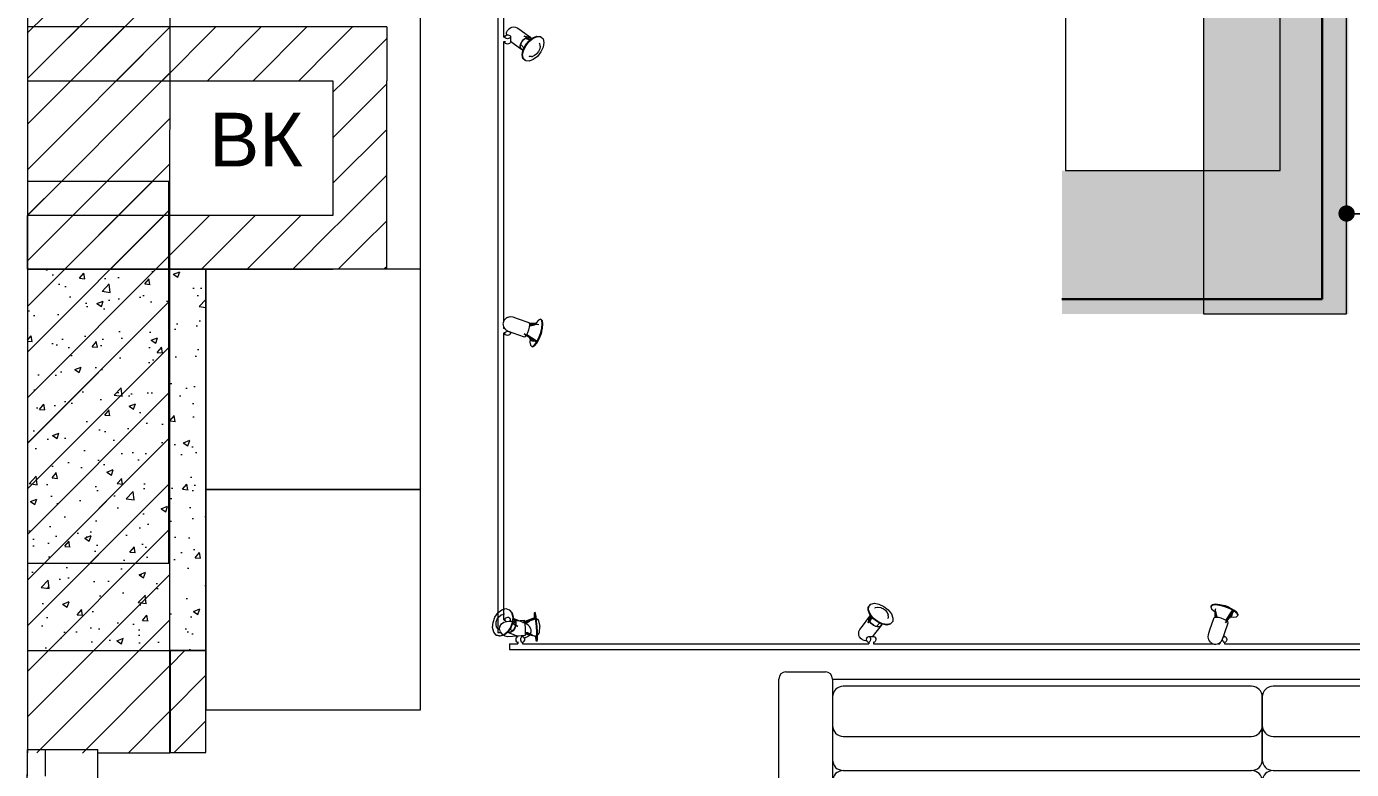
# Model space of a CAD drawing. Header units: millimetres. Extents: x 2336463 to 2579121, y 595385 to 778077.
# Drawn here: x 2369795 to 2373495, y 713439 to 715513 of the extents above; entities that cross this region are included whole.
import ezdxf

# ---------------------------------------------------------------- set-up
doc = ezdxf.new("R2010")
doc.units = ezdxf.units.MM
doc.header["$MEASUREMENT"] = 0
for name, color, linetype in [('+возводимые стены', 7, 'Continuous'), ('1 Планировка', 7, 'Continuous'), ('сит план', 7, 'Continuous')]:
    doc.layers.add(name, color=color, linetype=linetype)
for name, color, linetype, lineweight in [('+возводимые стены_Ном._пера__101', 252, 'Continuous', 5), ('1 Планировка_Ном._пера__1', 7, 'Continuous', 13), ('MEP - Электрооборудование.ЭО_Ном._пера__101', 252, 'Continuous', 5), ('Интерьер - Мебель_Ном._пера__1', 7, 'Continuous', 13), ('Интерьер - Мебель_Ном._пера__19', 255, 'Continuous', 0), ('Окна ARCHICAD_Ном._пера__1', 7, 'Continuous', 13), ('сит план_Ном._пера__1', 7, 'Continuous', 13)]:
    doc.layers.add(name, color=color, linetype=linetype, lineweight=lineweight)
for name, color, linetype, lineweight, true_color in [('+возводимые стены_Ном._пера__169', 7, 'Continuous', 5, 0x68b353), ('MEP - Электрооборудование.ЭО_Ном._пера__55', 7, 'Continuous', 30, 0xff0909), ('MEP - Электрооборудование.ЭО_Ном._пера__58', 7, 'Continuous', 5, 0xdf0000), ('сит план_Ном._пера__87', 7, 'Continuous', 20, 0x6a6a6a)]:
    doc.layers.add(name, color=color, linetype=linetype, lineweight=lineweight, true_color=true_color)
doc.styles.add('СГЕНЕРИР_СТИЛЬ_1', font='arial.ttf')
doc.linetypes.add('Сварной шов', pattern='A,0,[2,Р”РёР·Р°Р№РЅ РїСЂРѕРµРєС‚ СЂР°Р±РѕС‡РёР№1.Shx,S=0.079365,R=0,X=0,Y=0],-17,0', length=17)
doc.dimstyles.new('СГЕНЕРИР_СТИЛЬ__11', dxfattribs={"dimtxt": 0.18, "dimasz": 91.2, "dimexe": 0.18, "dimexo": 0.0625, "dimgap": 0, "dimtad": 0, "dimtih": 1, "dimtoh": 1, "dimdec": 4, "dimzin": 0, "dimdsep": 46, "dimcen": 0.09, "dimadec": 0, "dimazin": 0, "dimtfac": 1, "dimtdec": 4, "dimtmove": 0, "dimatfit": 3, "dimldrblk": 'ARROWHEAD_11', "dimfxl": 0, "dimtolj": 1, "dimtzin": 0, "dimarcsym": 0})
pattern_1 = [(45, (2086872.015, 585813.69), (-63.639609, 63.639609), [])]

# ---------------------------------------------------------------- blocks, each defined once
blk = doc.blocks.new('Перекрытие_241', base_point=(2372696.1, 716961.3))
at = {"layer": '1 Планировка_Ном._пера__1', "color": 7, "linetype": 'Continuous', "lineweight": 13, "flags": 128}
blk.add_lwpolyline([(2372696.1, 716961.3), (2372696.1, 715111.4), (2373296.1, 715111.4), (2373296.1, 716961.3)], close=True, dxfattribs=at)
blk = doc.blocks.new('Перекрытие_242', base_point=(2370296, 714220.9))
at = {"layer": '1 Планировка_Ном._пера__1', "color": 7, "linetype": 'Continuous', "lineweight": 13, "flags": 128}
blk.add_lwpolyline([(2370296, 714220.9), (2370895.7, 714220.9), (2370895.7, 714836), (2370296, 714836)], close=True, dxfattribs=at)
blk = doc.blocks.new('Перекрытие_243', base_point=(2373081.4, 714711.4))
at = {"layer": '1 Планировка_Ном._пера__1', "color": 7, "linetype": 'Continuous', "lineweight": 13, "flags": 128}
blk.add_lwpolyline([(2373081.4, 714711.4), (2373481.4, 714711.4), (2373481.4, 716961.3), (2373081.4, 716961.3)], close=True, dxfattribs=at)
blk = doc.blocks.new('Перекрытие_244', base_point=(2370296, 713605.9))
at = {"layer": '1 Планировка_Ном._пера__1', "color": 7, "linetype": 'Continuous', "lineweight": 13, "flags": 128}
blk.add_lwpolyline([(2370296, 713605.9), (2370895.7, 713605.9), (2370895.7, 714221), (2370296, 714221)], close=True, dxfattribs=at)
blk = doc.blocks.new('Стена_1080', base_point=(2369798, 715081))
at = {"layer": 'сит план_Ном._пера__87', "linetype": 'Continuous', "lineweight": 20, "true_color": 0x6a6a6a}
h = blk.add_hatch(dxfattribs=at)
h.set_pattern_fill('Блоки_Бетонные_Эффективные', color=251, style=0, pattern_type=2)
h.set_pattern_definition(pattern_1)
h.paths.add_polyline_path([(2369798, 715081), (2369798, 714015.3), (2370193, 714015.3), (2370193, 715081)])
at = {"layer": 'сит план_Ном._пера__1', "color": 7, "linetype": 'Continuous', "lineweight": 13, "flags": 128}
for points in [[(2369798, 715081), (2369798, 714015.3)], [(2370193, 715081), (2369798, 715081)], [(2370193, 714015.3), (2370193, 715081)], [(2369798, 714015.3), (2370193, 714015.3)]]:
    blk.add_lwpolyline(points, dxfattribs=at)
blk = doc.blocks.new('Стена_1081', base_point=(2369798, 715512.1))
at = {"layer": 'сит план_Ном._пера__87', "linetype": 'Continuous', "lineweight": 20, "true_color": 0x6a6a6a}
h = blk.add_hatch(dxfattribs=at)
h.set_pattern_fill('Блоки_Бетонные_Эффективные', color=251, style=0, pattern_type=2)
h.set_pattern_definition(pattern_1)
h.paths.add_polyline_path([(2370651, 715512.1), (2369798, 715512.1), (2369798, 715362.1), (2370651, 715362.1)])
h = blk.add_hatch(dxfattribs=at)
h.set_pattern_fill('Блоки_Бетонные_Эффективные', color=251, style=0, pattern_type=2)
h.set_pattern_definition(pattern_1)
h.paths.add_polyline_path([(2370651, 715362.1), (2370801, 715362.1), (2370801, 715512.1)])
h = blk.add_hatch(dxfattribs=at)
h.set_pattern_fill('Блоки_Бетонные_Эффективные', color=251, style=0, pattern_type=2)
h.set_pattern_definition(pattern_1)
h.paths.add_polyline_path([(2370651, 715362.1), (2370801, 715512.1), (2370651, 715512.1)])
at = {"layer": 'сит план_Ном._пера__1', "color": 7, "linetype": 'Continuous', "lineweight": 13, "flags": 128}
for points in [[(2370801, 715512.1), (2369798, 715512.1)], [(2369798, 715512.1), (2369798, 715362.1)], [(2370801, 715512.1), (2370801, 715362.1)], [(2369798, 715362.1), (2370651, 715362.1)]]:
    blk.add_lwpolyline(points, dxfattribs=at)
blk = doc.blocks.new('Стена_1082', base_point=(2370801, 715512.1))
at = {"layer": 'сит план_Ном._пера__87', "linetype": 'Continuous', "lineweight": 20, "true_color": 0x6a6a6a}
h = blk.add_hatch(dxfattribs=at)
h.set_pattern_fill('Блоки_Бетонные_Эффективные', color=251, style=0, pattern_type=2)
h.set_pattern_definition(pattern_1)
h.paths.add_polyline_path([(2370651, 715362.1), (2370651, 714986), (2370801, 714986), (2370801, 715362.1)])
h = blk.add_hatch(dxfattribs=at)
h.set_pattern_fill('Блоки_Бетонные_Эффективные', color=251, style=0, pattern_type=2)
h.set_pattern_definition(pattern_1)
h.paths.add_polyline_path([(2370651, 714836), (2370801, 714836), (2370651, 714986)])
h = blk.add_hatch(dxfattribs=at)
h.set_pattern_fill('Блоки_Бетонные_Эффективные', color=251, style=0, pattern_type=2)
h.set_pattern_definition(pattern_1)
h.paths.add_polyline_path([(2370651, 714986), (2370801, 714836), (2370801, 714986)])
at = {"layer": 'сит план_Ном._пера__1', "color": 7, "linetype": 'Continuous', "lineweight": 13, "flags": 128}
for points in [[(2370651, 715362.1), (2370651, 714986)], [(2370801, 714836), (2370801, 715362.1)], [(2370801, 714836), (2370651, 714836)]]:
    blk.add_lwpolyline(points, dxfattribs=at)
blk = doc.blocks.new('Стена_1083', base_point=(2370801, 714836))
at = {"layer": 'сит план_Ном._пера__87', "linetype": 'Continuous', "lineweight": 20, "true_color": 0x6a6a6a}
h = blk.add_hatch(dxfattribs=at)
h.set_pattern_fill('Блоки_Бетонные_Эффективные', color=251, style=0, pattern_type=2)
h.set_pattern_definition(pattern_1)
h.paths.add_polyline_path([(2370651, 714986), (2369798, 714986), (2369798, 714836), (2370651, 714836)])
at = {"layer": 'сит план_Ном._пера__1', "color": 7, "linetype": 'Continuous', "lineweight": 13, "flags": 128}
for points in [[(2370651, 714986), (2369798, 714986)], [(2369798, 714836), (2369798, 714986)], [(2369798, 714836), (2370651, 714836)]]:
    blk.add_lwpolyline(points, dxfattribs=at)
blk = doc.blocks.new('Стена_1084', base_point=(2369798, 717441.8))
at = {"layer": 'сит план_Ном._пера__87', "linetype": 'Continuous', "lineweight": 20, "true_color": 0x6a6a6a}
h = blk.add_hatch(dxfattribs=at)
h.set_pattern_fill('Блоки_Бетонные_Эффективные', color=251, style=0, pattern_type=2)
h.set_pattern_definition(pattern_1)
h.paths.add_polyline_path([(2369798, 717041.8), (2369797.7, 713485.4), (2370195.7, 713485.2), (2370196, 717041.8)])
at = {"layer": 'сит план_Ном._пера__1', "color": 7, "linetype": 'Continuous', "lineweight": 13, "flags": 128}
for points in [[(2369798, 717041.8), (2369797.7, 713485.4)], [(2370195.7, 713485.2), (2370196, 716965.9)], [(2370195.7, 713485.2), (2369994.7, 713485.3)]]:
    blk.add_lwpolyline(points, dxfattribs=at)
blk = doc.blocks.new('Окно 25_3')
at = {"layer": 'Окна ARCHICAD_Ном._пера__1', "color": 7, "linetype": 'Continuous', "lineweight": 13}
for p, q in [((-1307.5, 0), (1307.5, 0)), ((1232.5, 0), (1307.5, 0)), ((1307.5, 0), (1307.5, -50)), ((1307.5, 0), (1307.5, -50)), ((1307.5, -50), (1232.5, -50)), ((1307.5, -50), (1307.5, -197)), ((-1307.5, -197), (1307.5, -197))]:
    blk.add_line(p, q, dxfattribs=at)
blk = doc.blocks.new('Стена_1085', base_point=(2369797.7, 713485.4))
at = {"layer": 'сит план_Ном._пера__1', "color": 7, "linetype": 'Continuous', "lineweight": 13}
for p, q in [((2369797.7, 713495.4), (2369847.7, 713495.4)), ((2369847.7, 713495.4), (2369994.7, 713495.2))]:
    blk.add_line(p, q, dxfattribs=at)
at = {"layer": 'Окна ARCHICAD_Ном._пера__1', "color": 7, "linetype": 'Continuous', "lineweight": 13, "zscale": 1000, "rotation": 89.94625817430044}
blk.add_blockref('Окно 25_3', (2369796.5, 712187.9), dxfattribs=at)
blk = doc.blocks.new('Стена_1176', base_point=(2370296, 713771.1))
at = {"layer": '+возводимые стены_Ном._пера__169', "linetype": 'Continuous', "lineweight": 5, "true_color": 0x68b353}
h = blk.add_hatch(dxfattribs=at)
h.set_pattern_fill('Блоки_Бетонные_Эффективные', color=85, style=0, pattern_type=2)
h.set_pattern_definition(pattern_1)
h.paths.add_polyline_path([(2370196, 713771.1), (2370196, 713486.9), (2370296, 713486.9), (2370296, 713771.1)])
at = {"layer": '+возводимые стены_Ном._пера__101', "color": 252, "linetype": 'Continuous', "lineweight": 5, "flags": 128}
for points in [[(2370196, 713771.1), (2370196, 713486.9)], [(2370296, 713771.1), (2370196, 713771.1)], [(2370296, 713486.9), (2370296, 713771.1)], [(2370196, 713486.9), (2370296, 713486.9)]]:
    blk.add_lwpolyline(points, dxfattribs=at)
blk = doc.blocks.new('Диван 25')
at = {"layer": '1 Планировка_Ном._пера__1', "color": 7, "linetype": 'Continuous', "lineweight": 13}
for p, q in [((20, 1000), (130, 1000)), ((2570, 1000), (2680, 1000)), ((0, 20), (0, 980)), ((150, 980), (150, 20)), ((150, 980), (2550, 980)), ((2550, 20), (2550, 980)), ((2700, 980), (2700, 20)), ((150, 930), (150, 754.7)), ((1320, 960), (180, 960)), ((1350, 754.7), (1350, 930)), ((1350, 930), (1350, 754.7)), ((2520, 960), (1380, 960)), ((2550, 754.7), (2550, 930)), ((180, 820), (1320, 820)), ((1380, 820), (2520, 820)), ((180, 724.7), (1320, 724.7)), ((180, 724.7), (1320, 724.7)), ((1380, 724.7), (2520, 724.7)), ((1380, 724.7), (2520, 724.7)), ((150, 30), (150, 694.7)), ((1350, 694.7), (1350, 30)), ((1350, 30), (1350, 694.7)), ((2550, 694.7), (2550, 30)), ((130, 0), (20, 0)), ((1320, 0), (180, 0)), ((2520, 0), (1380, 0)), ((2680, 0), (2570, 0))]:
    blk.add_line(p, q, dxfattribs=at)
for centre, radius, start, end in [((20, 980), 20, 90, 180), ((130, 980), 20, 0, 90), ((2570, 980), 20, 90, 180), ((2680, 980), 20, 0, 90), ((180, 930), 30, 90, 180), ((1320, 930), 30, 0, 90), ((1380, 930), 30, 90, 180), ((2520, 930), 30, 0, 90), ((180, 850), 30, 180, 270), ((1320, 850), 30, 270, 0), ((1380, 850), 30, 180, 270), ((2520, 850), 30, 270, 0), ((180, 754.7), 30, 180, 270), ((1320, 754.7), 30, 270, 0), ((1380, 754.7), 30, 180, 270), ((2520, 754.7), 30, 270, 0), ((180, 694.7), 30, 90, 180), ((1320, 694.7), 30, 0, 90), ((1380, 694.7), 30, 90, 180), ((2520, 694.7), 30, 0, 90), ((20, 20), 20, 180, 270), ((130, 20), 20, 270, 0), ((180, 30), 30, 180, 270), ((1320, 30), 30, 270, 0), ((1380, 30), 30, 180, 270), ((2520, 30), 30, 270, 0), ((2570, 20), 20, 180, 270), ((2680, 20), 20, 270, 0)]:
    blk.add_arc(centre, radius, start, end, dxfattribs=at)
blk = doc.blocks.new('Набор Источников Света Настенный 25_4')
at = {"layer": 'MEP - Электрооборудование.ЭО_Ном._пера__58', "color": 12, "linetype": 'Continuous', "lineweight": 5, "true_color": 0xdf0000}
for p, q in [((1250, 0), (-1250, 0)), ((-1258.7, -19.6), (-1259.8, -27.7)), ((-1259.8, -27.7), (-1258.8, -41.6)), ((-1254.6, -12.5), (-1258.7, -19.6)), ((-1248.2, -7.5), (-1254.6, -12.5)), ((-1250, -8), (-1250, 0)), ((-1250, -8.9), (-1250, -8)), ((-1247.6, -7.2), (-1248.2, -7.5)), ((-1240.2, -5.3), (-1247.6, -7.2)), ((-1240.2, -5.3), (-1232.8, -6.2)), ((-1232.1, -6.4), (-1232.8, -6.2)), ((-1232.1, -6.4), (-1225, -10.4)), ((-1225, -10.4), (-1220, -16.9)), ((-1220, -16.9), (-1217.9, -24.8)), ((-1217.1, -22.9), (-1217.9, -25.1)), ((-1217.9, -24.8), (-1216.9, -38.7)), ((-1217.4, -32.3), (-1216.3, -34.2)), ((-1215.4, -20.9), (-1217.1, -22.9)), ((-1217.1, -36), (-1212.2, -36)), ((-1216.3, -34.2), (-1214.4, -35.7)), ((-1216, -20), (-1213.3, -20)), ((-1213.3, -20), (-1215.4, -20.9)), ((-1214.4, -35.7), (-1212.2, -36)), ((-413.1, -16), (-1213.6, -16)), ((-1213.6, -20), (-1213.6, -16)), ((-1211.2, -20.3), (-1213.3, -20)), ((-1212.2, -36), (-1210.2, -35.1)), ((-1209.3, -21.8), (-1211.2, -20.3)), ((-1210.2, -35.1), (-1208.5, -33.1)), ((-1207.9, -24.2), (-1209.3, -21.8)), ((-1208.5, -33.1), (-1207.5, -30.3)), ((-1207.3, -27.2), (-1207.9, -24.2)), ((-1207.5, -30.3), (-1207.3, -27.2)), ((-419.4, -27.6), (-418.8, -24.5)), ((-419.1, -30.6), (-419.4, -27.6)), ((-417.9, -33.3), (-419.1, -30.6)), ((-418.8, -24.5), (-417.5, -22)), ((-416.1, -35.2), (-417.9, -33.3)), ((-417.5, -22), (-415.5, -20.4)), ((-414, -36), (-416.1, -35.2)), ((-415.5, -20.4), (-413.3, -20)), ((-411.8, -35.6), (-414, -36)), ((-414, -36), (-410.2, -36)), ((-413.3, -20), (-411.2, -20.8)), ((-413.3, -20), (-410.8, -20)), ((-413.1, -20), (-413.1, -16)), ((-407.9, -29.3), (-412.3, -41.9)), ((-409.8, -34), (-411.8, -35.6)), ((-411.2, -20.8), (-409.4, -22.7)), ((-409, -32.4), (-409.8, -34)), ((-409.4, -22.7), (-408.3, -25.4)), ((-408.3, -25.4), (-407.9, -28.4)), ((-407.9, -28.4), (-408.3, -30.4)), ((-403.9, -22.5), (-407.9, -29.3)), ((-402.2, -20.7), (-403.9, -22.5)), ((-396.2, -16.4), (-402.2, -20.7)), ((-394.2, -16), (-400.3, -16)), ((-400.3, -19.3), (-400.3, -16)), ((-388.9, -15), (-396.2, -16.4)), ((-387.1, -14.7), (-388.9, -15)), ((-384.6, -15), (-387.1, -14.7)), ((-381.6, -15.8), (-384.6, -15)), ((-378.7, -16.9), (-381.6, -15.8)), ((400.3, -16), (-381, -16)), ((-376.3, -18.2), (-378.7, -16.9)), ((-374.8, -19.6), (-376.3, -18.2)), ((-374.8, -19.6), (-370.1, -24.8)), ((-369.3, -26.9), (-370.1, -24.8)), ((-369.3, -26.9), (-367.1, -34.4)), ((-367.1, -34.4), (-368, -42.1)), ((393.9, -27.5), (394.4, -24.5)), ((394.2, -30.6), (393.9, -27.5)), ((395.2, -33.3), (394.2, -30.6)), ((394.4, -24.5), (395.7, -22)), ((396.9, -35.2), (395.2, -33.3)), ((395.7, -22), (397.5, -20.4)), ((401.8, -36), (396.2, -43.4)), ((398.9, -36), (396.9, -35.2)), ((397.5, -20.4), (399.5, -20)), ((413.8, -36), (398.9, -36)), ((400.3, -20), (399.5, -20)), ((400.3, -21.4), (400.3, -16)), ((408.8, -27.5), (409.3, -24.5)), ((409, -30.6), (408.8, -27.5)), ((410.1, -33.3), (409, -30.6)), ((409.3, -24.5), (410.5, -22)), ((411.8, -35.2), (410.1, -33.3)), ((410.5, -22), (412.3, -20.4)), ((414.4, -20), (411.6, -20)), ((413.8, -36), (411.8, -35.2)), ((412.3, -20.4), (414.4, -20)), ((1213.6, -16), (413.1, -16)), ((413.1, -20), (413.1, -16)), ((415.9, -35.6), (413.8, -36)), ((414.4, -20), (416.4, -20.8)), ((417.7, -34), (415.9, -35.6)), ((416.4, -20.8), (418.1, -22.7)), ((418.9, -31.5), (417.7, -34)), ((418.1, -22.7), (419.2, -25.4)), ((421.6, -24.2), (418.9, -24.8)), ((419.4, -28.5), (418.9, -31.5)), ((419.2, -25.4), (419.4, -28.5)), ((421.6, -24.2), (426.4, -25)), ((426.4, -25), (431.4, -27.4)), ((432.2, -28), (431.4, -27.4)), ((432.2, -28), (434.7, -29.9)), ((434.7, -29.9), (435.9, -31)), ((435.9, -31), (439.3, -35.3)), ((439.3, -35.3), (441, -39.5)), ((-1258.8, -41.6), (-1256.4, -77.3)), ((-1207.8, -105.4), (-1221.7, -68.2)), ((-1207.1, -105.3), (-1220.8, -68.6)), ((-1216.9, -38.7), (-1214.5, -74.4)), ((-412.3, -41.9), (-423.4, -74.2)), ((-372.4, -54.8), (-383.5, -87)), ((-368, -42.1), (-372.4, -54.8)), ((346.6, -78.2), (352.4, -71.7)), ((347.6, -76.9), (353.4, -70.4)), ((352.4, -71.7), (362.4, -69.5)), ((353.4, -70.4), (363.4, -68.1)), ((362.4, -69.5), (375.1, -71.7)), ((363.4, -68.1), (376.1, -70.4)), ((375.1, -71.7), (388.6, -78.2)), ((376.1, -70.4), (389.6, -76.9)), ((378, -71.3), (378.3, -67.3)), ((396.2, -43.4), (378.3, -67.2)), ((378.3, -67.3), (381.3, -63.9)), ((378.3, -67.2), (378.3, -67.3)), ((378.9, -71.7), (379.2, -67.8)), ((379.2, -67.8), (382, -64.6)), ((381.3, -63.9), (386.6, -62.7)), ((382, -64.6), (387, -63.5)), ((383.3, -73.3), (382.5, -73.5)), ((392.3, -64.4), (383.3, -73.3)), ((386.6, -62.7), (393.3, -63.9)), ((387, -63.5), (393.4, -64.6)), ((393.3, -63.9), (400.3, -67.3)), ((393.4, -64.6), (400.1, -67.8)), ((400.1, -67.8), (406.2, -72.7)), ((400.3, -67.3), (406.8, -72.4)), ((406.2, -72.7), (410.7, -78.4)), ((406.8, -72.4), (411.5, -78.4)), ((409, -95.6), (415.2, -73.5)), ((409.5, -96.2), (415.7, -73.9)), ((431.5, -65.6), (413.6, -89.4)), ((438.5, -56.2), (431.5, -65.6)), ((441.2, -50), (438.5, -56.2)), ((441, -39.5), (441.5, -45.3)), ((441.5, -45.3), (441.2, -50)), ((-1270.7, -106.8), (-1273.4, -108)), ((-1273.4, -108), (-1270, -108.9)), ((-1273.2, -110), (-1273.4, -108)), ((-1273.2, -110), (-1269.8, -110.9)), ((-1262.3, -105.3), (-1270.7, -106.8)), ((-1270, -108.9), (-1261, -109.2)), ((-1269.8, -110.9), (-1260.9, -111.2)), ((-1260.4, -105), (-1262.3, -105.3)), ((-1261, -109.2), (-1247.9, -108.9)), ((-1260.9, -111.2), (-1247.7, -110.9)), ((-1260.5, -105.4), (-1254, -77.8)), ((-1258, -105.4), (-1260.5, -105.4)), ((-1257.4, -99.5), (-1258.3, -103.2)), ((-1258.3, -103.2), (-1257.9, -107)), ((-1254.2, -94.8), (-1257.4, -99.5)), ((-1256.4, -77.3), (-1256.4, -77.4)), ((-1256.4, -77.4), (-1254.6, -77.8)), ((-1251.4, -77.9), (-1255.3, -96.4)), ((-1254.6, -77.8), (-1249.9, -78)), ((-1250.7, -77.9), (-1254.3, -95)), ((-1248.5, -83.2), (-1254.2, -94.8)), ((-1249.9, -78), (-1243, -77.8)), ((-1248.2, -77.9), (-1248.5, -83.2)), ((-1247.9, -108.9), (-1232.5, -108)), ((-1247.7, -110.9), (-1232.4, -110)), ((-1243, -77.8), (-1235, -77.4)), ((-1235, -77.4), (-1227, -76.7)), ((-1232.5, -108), (-1217.3, -106.8)), ((-1232.4, -110), (-1217.2, -108.7)), ((-1227, -76.7), (-1221.1, -76)), ((-1222.6, -76.2), (-1221.5, -81.3)), ((-1221.5, -81.3), (-1217.3, -87.7)), ((-1221.3, -76), (-1211.1, -105.4)), ((-1218.2, -75.5), (-1215.9, -75.1)), ((-1217.3, -106.8), (-1204.6, -105.3)), ((-1217.2, -108.7), (-1204.5, -107.3)), ((-1215.9, -75.1), (-1214.5, -74.5)), ((-1214.5, -74.4), (-1214.5, -74.5)), ((-1210, -107.9), (-1212, -111.2)), ((-1211.1, -105.4), (-1207.8, -105.4)), ((-1205.9, -101.4), (-1208.6, -101.4)), ((-1207.1, -105.3), (-1207.8, -105.4)), ((-1197, -101.7), (-1205.9, -101.4)), ((-1204.6, -105.3), (-1196.3, -103.8)), ((-1204.5, -107.3), (-1196.1, -105.8)), ((-1193.6, -102.5), (-1197, -101.7)), ((-1196.3, -103.8), (-1193.6, -102.5)), ((-1196.1, -105.8), (-1193.4, -104.5)), ((-1193.4, -104.5), (-1193.6, -102.5)), ((-451.2, -96.8), (-450.6, -95)), ((-451.2, -96.8), (-448.9, -102.4)), ((-447.1, -91.2), (-450.6, -95)), ((-450.6, -95), (-448.3, -100.6)), ((-448.9, -102.4), (-441.2, -109)), ((-448.3, -100.6), (-440.6, -107.2)), ((-438.4, -89.9), (-447.1, -91.2)), ((-441.2, -109), (-429.2, -115.7)), ((-440.6, -107.2), (-428.6, -113.9)), ((-430, -90.8), (-438.4, -89.9)), ((-438.1, -107.2), (-415.8, -74)), ((-438.1, -107.2), (-437.5, -107.7)), ((-437.5, -107.7), (-414.9, -74)), ((-434.2, -107.7), (-437.5, -107.7)), ((-434.8, -96.3), (-435.8, -99.7)), ((-432.6, -93.3), (-434.8, -96.3)), ((-417.2, -81.2), (-434.2, -107.7)), ((-430.6, -91.1), (-432.6, -93.3)), ((-426.2, -88.6), (-430.6, -91.1)), ((-424.9, -87.5), (-426.2, -88.6)), ((-423.4, -74.2), (-422.2, -77.2)), ((-423.4, -74.2), (-423.4, -74.2)), ((-422.2, -77.2), (-419.5, -79.5)), ((-417.3, -81.1), (-411.8, -84.2)), ((-411.8, -84.2), (-404.3, -87.1)), ((-404.3, -87.1), (-396.6, -89.1)), ((-396.6, -89.1), (-389.9, -89.8)), ((-392.4, -89.5), (-392.6, -90.5)), ((-392.6, -90.5), (-389.9, -102.7)), ((-389.5, -89.7), (-390.1, -102.1)), ((-389.9, -89.8), (-385.3, -89.1)), ((-389.9, -102.7), (-387.9, -107.7)), ((-388.8, -89.6), (-389.5, -103.8)), ((-387.9, -107.7), (-388.1, -111.4)), ((-387.9, -107.7), (-386.4, -107.7)), ((-386.4, -107.7), (-386.1, -89.2)), ((-384.6, -107.2), (-386.4, -106.3)), ((-385.3, -89.1), (-383.5, -87.1)), ((-376.9, -113.9), (-384.6, -107.2)), ((-383.5, -87), (-383.5, -87.1)), ((345.9, -87.9), (346.6, -78.2)), ((350.5, -99.3), (345.9, -87.9)), ((346.6, -78.2), (347.6, -76.9)), ((359.5, -110.7), (350.5, -99.3)), ((359.1, -94), (359.5, -88.4)), ((359.1, -94), (359.5, -96.9)), ((360.1, -86.7), (359.5, -88.4)), ((361.9, -102.9), (359.5, -96.9)), ((371.8, -120.4), (359.5, -110.7)), ((366.6, -108.9), (361.9, -102.9)), ((366.6, -108.9), (367.1, -109.6)), ((372.6, -113.9), (367.1, -109.6)), ((388.6, -78.2), (400.8, -87.9)), ((389.6, -76.9), (401.8, -86.6)), ((400.8, -87.9), (409.9, -99.3)), ((401.8, -86.6), (410.9, -98)), ((410.4, -77.9), (404.3, -89.4)), ((404.3, -86.5), (404.3, -89.7)), ((411.2, -78.4), (406.6, -92.6)), ((409.9, -99.3), (414.5, -110.7)), ((410.5, -92.8), (410.4, -92.9)), ((413.6, -89.4), (410.5, -92.8)), ((410.7, -78.4), (411, -79)), ((410.9, -98), (415.5, -109.4)), ((412.7, -88.9), (411, -90.8)), ((413, -84.1), (412.7, -88.9)), ((412.9, -83.9), (413, -84.1)), ((413.3, -82.7), (413.9, -84.4)), ((413.9, -84.4), (413.6, -89.4)), ((413.6, -89.4), (413.6, -89.4)), ((414.5, -110.7), (413.8, -120.4)), ((415.5, -109.4), (414.8, -119.1)), ((-1256.4, -111.1), (-1254, -114.1)), ((-1254, -114.1), (-1250.5, -116.2)), ((-1250.5, -116.2), (-1249, -116.6)), ((-1249, -116.6), (-1232.6, -117.7)), ((-1216.3, -114.3), (-1232.6, -117.7)), ((-1216.3, -114.3), (-1215.1, -113.8)), ((-1212, -111.2), (-1215.1, -113.8)), ((-429.2, -115.7), (-414.8, -121.3)), ((-428.6, -113.9), (-414.2, -119.5)), ((-427.5, -116.4), (-422.7, -119)), ((-422.7, -119), (-416.3, -121.5)), ((-416.3, -121.5), (-409.8, -123.2)), ((-414.8, -121.3), (-400.1, -125.1)), ((-414.2, -119.5), (-399.5, -123.3)), ((-409.8, -123.2), (-406.1, -123.6)), ((-400.1, -125.1), (-387.4, -126.4)), ((-399.5, -123.3), (-386.8, -124.6)), ((-388.1, -111.4), (-389.4, -114.7)), ((-387.4, -126.4), (-378.7, -125.1)), ((-386.8, -124.6), (-378.1, -123.3)), ((-378.7, -125.1), (-375.2, -121.3)), ((-378.1, -123.3), (-374.6, -119.5)), ((-374.6, -119.5), (-376.9, -113.9)), ((-375.2, -121.3), (-374.6, -119.5)), ((385.3, -126.9), (371.8, -120.4)), ((378.6, -116.7), (372.6, -113.9)), ((380.2, -117.4), (378.6, -116.7)), ((386.9, -118.6), (380.2, -117.4)), ((398, -129.2), (385.3, -126.9)), ((389.6, -118.1), (386.9, -118.6)), ((395.4, -116.8), (389.6, -118.1)), ((396.8, -115.8), (395.4, -116.8)), ((408, -126.9), (398, -129.2)), ((413.8, -120.4), (408, -126.9)), ((413.8, -120.4), (414.8, -119.1))]:
    blk.add_line(p, q, dxfattribs=at)
blk = doc.blocks.new('Набор Источников Света Настенный 25')
at = {"layer": 'MEP - Электрооборудование.ЭО_Ном._пера__58', "color": 12, "linetype": 'Continuous', "lineweight": 5, "true_color": 0xdf0000}
for p, q in [((1500, 0), (-1500, 0)), ((1500, -8), (1500, 0)), ((-1508.7, -19.6), (-1509.8, -27.7)), ((-1509.8, -27.7), (-1508.8, -41.6)), ((-1504.6, -12.5), (-1508.7, -19.6)), ((-1498.2, -7.5), (-1504.6, -12.5)), ((-1500, -8), (-1500, 0)), ((-1500, -8.9), (-1500, -8)), ((-1497.6, -7.2), (-1498.2, -7.5)), ((-1490.2, -5.3), (-1497.6, -7.2)), ((-1490.2, -5.3), (-1482.8, -6.2)), ((-1482.1, -6.4), (-1482.8, -6.2)), ((-1482.1, -6.4), (-1475, -10.4)), ((-1475, -10.4), (-1470, -16.9)), ((-1470, -16.9), (-1467.9, -24.8)), ((-1467.1, -22.9), (-1467.9, -25.1)), ((-1467.9, -24.8), (-1466.9, -38.7)), ((-1467.4, -32.3), (-1466.3, -34.2)), ((-1465.4, -20.9), (-1467.1, -22.9)), ((-1467.1, -36), (-1462.2, -36)), ((-1466.3, -34.2), (-1464.4, -35.7)), ((-1466, -20), (-1463.3, -20)), ((-1463.3, -20), (-1465.4, -20.9)), ((-1464.4, -35.7), (-1462.2, -36)), ((-496.4, -16), (-1463.6, -16)), ((-1463.6, -20), (-1463.6, -16)), ((-1461.2, -20.3), (-1463.3, -20)), ((-1462.2, -36), (-1460.2, -35.1)), ((-1459.3, -21.8), (-1461.2, -20.3)), ((-1460.2, -35.1), (-1458.5, -33.1)), ((-1457.9, -24.2), (-1459.3, -21.8)), ((-1458.5, -33.1), (-1457.5, -30.3)), ((-1457.3, -27.2), (-1457.9, -24.2)), ((-1457.5, -30.3), (-1457.3, -27.2)), ((-502.7, -27.6), (-502.1, -24.5)), ((-502.4, -30.6), (-502.7, -27.6)), ((-501.3, -33.3), (-502.4, -30.6)), ((-502.1, -24.5), (-500.8, -22)), ((-499.5, -35.2), (-501.3, -33.3)), ((-500.8, -22), (-498.9, -20.4)), ((-497.3, -36), (-499.5, -35.2)), ((-498.9, -20.4), (-496.7, -20)), ((-495.1, -35.6), (-497.3, -36)), ((-497.3, -36), (-493.6, -36)), ((-496.7, -20), (-494.5, -20.8)), ((-496.7, -20), (-494.1, -20)), ((-496.4, -20), (-496.4, -16)), ((-491.3, -29.3), (-495.6, -41.9)), ((-493.2, -34), (-495.1, -35.6)), ((-494.5, -20.8), (-492.7, -22.7)), ((-492.3, -32.4), (-493.2, -34)), ((-492.7, -22.7), (-491.6, -25.4)), ((-491.6, -25.4), (-491.3, -28.4)), ((-491.3, -28.4), (-491.6, -30.4)), ((-487.2, -22.5), (-491.3, -29.3)), ((-485.6, -20.7), (-487.2, -22.5)), ((-479.5, -16.4), (-485.6, -20.7)), ((-477.5, -16), (-483.6, -16)), ((-483.6, -19.3), (-483.6, -16)), ((-472.2, -15), (-479.5, -16.4)), ((-470.5, -14.7), (-472.2, -15)), ((-467.9, -15), (-470.5, -14.7)), ((-465, -15.8), (-467.9, -15)), ((-462.1, -16.9), (-465, -15.8)), ((483.6, -16), (-464.4, -16)), ((-459.7, -18.2), (-462.1, -16.9)), ((-458.1, -19.6), (-459.7, -18.2)), ((-458.1, -19.6), (-453.5, -24.8)), ((-452.6, -26.9), (-453.5, -24.8)), ((-452.6, -26.9), (-450.4, -34.4)), ((-450.4, -34.4), (-451.4, -42.1)), ((477.2, -27.5), (477.7, -24.5)), ((477.5, -30.6), (477.2, -27.5)), ((478.6, -33.3), (477.5, -30.6)), ((477.7, -24.5), (479, -22)), ((480.2, -35.2), (478.6, -33.3)), ((479, -22), (480.8, -20.4)), ((485.1, -36), (479.5, -43.4)), ((482.3, -36), (480.2, -35.2)), ((480.8, -20.4), (482.9, -20)), ((497.1, -36), (482.3, -36)), ((483.6, -20), (482.9, -20)), ((483.6, -21.4), (483.6, -16)), ((492.1, -27.5), (492.6, -24.5)), ((492.4, -30.6), (492.1, -27.5)), ((493.4, -33.3), (492.4, -30.6)), ((492.6, -24.5), (493.9, -22)), ((495.1, -35.2), (493.4, -33.3)), ((493.9, -22), (495.7, -20.4)), ((497.7, -20), (495, -20)), ((497.1, -36), (495.1, -35.2)), ((495.7, -20.4), (497.7, -20)), ((1463.6, -16), (496.4, -16)), ((496.4, -20), (496.4, -16)), ((499.2, -35.6), (497.1, -36)), ((497.7, -20), (499.8, -20.8)), ((501, -34), (499.2, -35.6)), ((499.8, -20.8), (501.4, -22.7)), ((502.3, -31.5), (501, -34)), ((501.4, -22.7), (502.5, -25.4)), ((505, -24.2), (502.2, -24.8)), ((502.8, -28.5), (502.3, -31.5)), ((502.5, -25.4), (502.8, -28.5)), ((505, -24.2), (509.7, -25)), ((509.7, -25), (514.7, -27.4)), ((515.6, -28), (514.7, -27.4)), ((515.6, -28), (518, -29.9)), ((518, -29.9), (519.3, -31)), ((519.3, -31), (522.6, -35.3)), ((522.6, -35.3), (524.3, -39.5)), ((1445.8, -38.2), (1449.7, -35.1)), ((1449.7, -35.1), (1454.3, -33.1)), ((1454.3, -33.1), (1458.2, -32)), ((1457.6, -25.7), (1457.4, -28.8)), ((1457.4, -28.8), (1458.1, -31.8)), ((1458.7, -23), (1457.6, -25.7)), ((1458.1, -31.8), (1459.6, -34.2)), ((1460.5, -21), (1458.7, -23)), ((1459.6, -34.2), (1461.6, -35.7)), ((1462.7, -20), (1460.5, -21)), ((1461.6, -35.7), (1463.9, -36)), ((1465, -20.3), (1462.7, -20)), ((1465.2, -20), (1462.7, -20)), ((1463.6, -20), (1463.6, -16)), ((1463.9, -36), (1466.1, -35)), ((1465.6, -36), (1463.9, -36)), ((1467, -21.8), (1465, -20.3)), ((1466.1, -35), (1467.9, -33)), ((1468.5, -24.2), (1467, -21.8)), ((1467.9, -33), (1469, -30.3)), ((1469.2, -27.2), (1468.5, -24.2)), ((1469, -30.3), (1469.2, -27.2)), ((1477.3, -36), (1475.6, -36)), ((1475.7, -36), (1480.6, -37.9)), ((1500, -16), (1476.4, -16)), ((1476.4, -21.6), (1476.4, -16)), ((1478.4, -20.3), (1476.4, -20.1)), ((1477.3, -36), (1479.5, -35)), ((1480.4, -21.8), (1478.4, -20.3)), ((1479.5, -35), (1481.3, -33)), ((1481.9, -24.2), (1480.4, -21.8)), ((1481.3, -33), (1482.4, -30.3)), ((1482.6, -27.2), (1481.9, -24.2)), ((1482.4, -30.3), (1482.6, -27.2)), ((1500, -11.1), (1500, -8)), ((1500, -13.7), (1500, -11.1)), ((1500, -15.4), (1500, -13.7)), ((1500, -16), (1500, -15.4)), ((1515.2, -39.8), (1526.1, -36.9)), ((1526.1, -36.9), (1535.7, -39.8)), ((-1508.8, -41.6), (-1506.4, -77.3)), ((-1457.8, -105.4), (-1471.7, -68.2)), ((-1457.1, -105.3), (-1470.8, -68.6)), ((-1466.9, -38.7), (-1464.5, -74.4)), ((-495.6, -41.9), (-506.7, -74.2)), ((-455.7, -54.8), (-466.8, -87)), ((-451.4, -42.1), (-455.7, -54.8)), ((429.9, -78.2), (435.7, -71.7)), ((430.9, -76.9), (436.7, -70.4)), ((435.7, -71.7), (445.7, -69.5)), ((436.7, -70.4), (446.7, -68.1)), ((445.7, -69.5), (458.4, -71.7)), ((446.7, -68.1), (459.4, -70.4)), ((458.4, -71.7), (471.9, -78.2)), ((459.4, -70.4), (472.9, -76.9)), ((461.3, -71.3), (461.6, -67.3)), ((479.5, -43.4), (461.6, -67.2)), ((461.6, -67.3), (464.6, -63.9)), ((461.6, -67.2), (461.6, -67.3)), ((462.2, -71.7), (462.5, -67.8)), ((462.5, -67.8), (465.4, -64.6)), ((464.6, -63.9), (469.9, -62.7)), ((465.4, -64.6), (470.4, -63.5)), ((466.7, -73.3), (465.9, -73.5)), ((475.7, -64.4), (466.7, -73.3)), ((469.9, -62.7), (476.6, -63.9)), ((470.4, -63.5), (476.7, -64.6)), ((476.6, -63.9), (483.7, -67.3)), ((476.7, -64.6), (483.5, -67.8)), ((483.5, -67.8), (489.6, -72.7)), ((483.7, -67.3), (490.1, -72.4)), ((489.6, -72.7), (494.1, -78.4)), ((490.1, -72.4), (494.9, -78.4)), ((492.3, -95.6), (498.5, -73.5)), ((492.8, -96.2), (499.1, -73.9)), ((514.8, -65.6), (496.9, -89.4)), ((521.8, -56.2), (514.8, -65.6)), ((524.5, -50), (521.8, -56.2)), ((524.3, -39.5), (524.8, -45.3)), ((524.8, -45.3), (524.5, -50)), ((1440.2, -53.7), (1440.7, -48.3)), ((1441.3, -58.3), (1440.2, -53.7)), ((1440.7, -48.3), (1442.6, -42.8)), ((1441.3, -58.3), (1443.4, -63.4)), ((1442.6, -42.8), (1445.8, -38.2)), ((1446.7, -67.4), (1443.4, -63.4)), ((1446.7, -67.4), (1451.7, -71.1)), ((1451.7, -71.1), (1461.6, -75.1)), ((1491, -74.8), (1476.9, -65.5)), ((1491.3, -73.9), (1477.4, -64.7)), ((1480.6, -37.9), (1505.1, -47.8)), ((1482, -74.5), (1482.4, -69.1)), ((1482.6, -66.8), (1485.4, -59.1)), ((1482.7, -74.1), (1483.1, -69.6)), ((1482.8, -73.1), (1490.6, -77.9)), ((1482.9, -66.8), (1491.9, -72.4)), ((1483.3, -66.8), (1485.9, -59.5)), ((1483.3, -67), (1483.3, -66.8)), ((1485.4, -59.1), (1489.9, -52.5)), ((1485.9, -59.5), (1490.2, -53.3)), ((1489.9, -52.5), (1495.4, -48.2)), ((1490.2, -53.3), (1495.5, -49.1)), ((1490.9, -52.7), (1500.1, -54.8)), ((1490.9, -75.2), (1496.1, -60.5)), ((1492.3, -75.8), (1497.6, -61.1)), ((1495.4, -48.2), (1501.1, -46.6)), ((1495.5, -49.1), (1500.9, -47.7)), ((1496.1, -60.5), (1504.7, -48.1)), ((1497.6, -61.1), (1506.1, -48.7)), ((1500.9, -47.7), (1504.3, -48.7)), ((1501.1, -46.6), (1505, -47.8)), ((1504.7, -48.1), (1515.2, -39.8)), ((1506.1, -48.7), (1516.7, -40.4)), ((1516.7, -40.4), (1527.6, -37.4)), ((1527.6, -37.4), (1537.2, -40.4)), ((1529.9, -54.6), (1531.1, -55.7)), ((1531.1, -55.7), (1535.1, -60.5)), ((1535.1, -60.5), (1536, -63)), ((1537.2, -40.4), (1535.7, -39.8)), ((1536, -63), (1537.7, -69.6)), ((1537.7, -69.6), (1537, -77.3)), ((1537.2, -40.4), (1544, -48.7)), ((1544, -48.7), (1547.1, -61.1)), ((1547.1, -61.1), (1545.9, -75.8)), ((-1520.7, -106.8), (-1523.4, -108)), ((-1523.4, -108), (-1520, -108.9)), ((-1523.2, -110), (-1523.4, -108)), ((-1523.2, -110), (-1519.8, -110.9)), ((-1512.3, -105.3), (-1520.7, -106.8)), ((-1520, -108.9), (-1511, -109.2)), ((-1519.8, -110.9), (-1510.9, -111.2)), ((-1510.4, -105), (-1512.3, -105.3)), ((-1511, -109.2), (-1497.9, -108.9)), ((-1510.9, -111.2), (-1497.7, -110.9)), ((-1510.5, -105.4), (-1504, -77.8)), ((-1508, -105.4), (-1510.5, -105.4)), ((-1507.4, -99.5), (-1508.3, -103.2)), ((-1508.3, -103.2), (-1507.9, -107)), ((-1504.2, -94.8), (-1507.4, -99.5)), ((-1506.4, -77.3), (-1506.4, -77.4)), ((-1506.4, -77.4), (-1504.6, -77.8)), ((-1501.4, -77.9), (-1505.3, -96.4)), ((-1504.6, -77.8), (-1499.9, -78)), ((-1500.7, -77.9), (-1504.3, -95)), ((-1498.5, -83.2), (-1504.2, -94.8)), ((-1499.9, -78), (-1493, -77.8)), ((-1498.2, -77.9), (-1498.5, -83.2)), ((-1497.9, -108.9), (-1482.5, -108)), ((-1497.7, -110.9), (-1482.4, -110)), ((-1493, -77.8), (-1485, -77.4)), ((-1485, -77.4), (-1477, -76.7)), ((-1482.5, -108), (-1467.3, -106.8)), ((-1482.4, -110), (-1467.2, -108.7)), ((-1477, -76.7), (-1471.1, -76)), ((-1472.6, -76.2), (-1471.5, -81.3)), ((-1471.5, -81.3), (-1467.3, -87.7)), ((-1471.3, -76), (-1461.1, -105.4)), ((-1468.2, -75.5), (-1465.9, -75.1)), ((-1467.3, -106.8), (-1454.6, -105.3)), ((-1467.2, -108.7), (-1454.5, -107.3)), ((-1465.9, -75.1), (-1464.5, -74.5)), ((-1464.5, -74.4), (-1464.5, -74.5)), ((-1460, -107.9), (-1462, -111.2)), ((-1461.1, -105.4), (-1457.8, -105.4)), ((-1455.9, -101.4), (-1458.6, -101.4)), ((-1457.1, -105.3), (-1457.8, -105.4)), ((-1447, -101.7), (-1455.9, -101.4)), ((-1454.6, -105.3), (-1446.3, -103.8)), ((-1454.5, -107.3), (-1446.1, -105.8)), ((-1443.6, -102.5), (-1447, -101.7)), ((-1446.3, -103.8), (-1443.6, -102.5)), ((-1446.1, -105.8), (-1443.4, -104.5)), ((-1443.4, -104.5), (-1443.6, -102.5)), ((-534.5, -96.8), (-533.9, -95)), ((-534.5, -96.8), (-532.2, -102.4)), ((-530.4, -91.2), (-533.9, -95)), ((-533.9, -95), (-531.6, -100.6)), ((-532.2, -102.4), (-524.5, -109)), ((-531.6, -100.6), (-523.9, -107.2)), ((-521.7, -89.9), (-530.4, -91.2)), ((-524.5, -109), (-512.5, -115.7)), ((-523.9, -107.2), (-511.9, -113.9)), ((-513.3, -90.8), (-521.7, -89.9)), ((-521.4, -107.2), (-499.2, -74)), ((-521.4, -107.2), (-520.8, -107.7)), ((-520.8, -107.7), (-498.3, -74)), ((-517.6, -107.7), (-520.8, -107.7)), ((-518.1, -96.3), (-519.2, -99.7)), ((-516, -93.3), (-518.1, -96.3)), ((-500.5, -81.2), (-517.6, -107.7)), ((-513.9, -91.1), (-516, -93.3)), ((-509.5, -88.6), (-513.9, -91.1)), ((-508.2, -87.5), (-509.5, -88.6)), ((-506.7, -74.2), (-505.5, -77.2)), ((-506.7, -74.2), (-506.7, -74.2)), ((-505.5, -77.2), (-502.8, -79.5)), ((-500.7, -81.1), (-495.2, -84.2)), ((-495.2, -84.2), (-487.6, -87.1)), ((-487.6, -87.1), (-479.9, -89.1)), ((-479.9, -89.1), (-473.3, -89.8)), ((-475.7, -89.5), (-475.9, -90.5)), ((-475.9, -90.5), (-473.3, -102.7)), ((-472.8, -89.7), (-473.4, -102.1)), ((-473.3, -89.8), (-468.7, -89.1)), ((-473.3, -102.7), (-471.3, -107.7)), ((-472.2, -89.6), (-472.8, -103.8)), ((-471.3, -107.7), (-471.4, -111.4)), ((-471.3, -107.7), (-469.8, -107.7)), ((-469.8, -107.7), (-469.4, -89.2)), ((-468, -107.2), (-469.7, -106.3)), ((-468.7, -89.1), (-466.8, -87.1)), ((-460.2, -113.9), (-468, -107.2)), ((-466.8, -87), (-466.8, -87.1)), ((429.2, -87.9), (429.9, -78.2)), ((433.8, -99.3), (429.2, -87.9)), ((429.9, -78.2), (430.9, -76.9)), ((442.9, -110.7), (433.8, -99.3)), ((442.5, -94), (442.9, -88.4)), ((442.5, -94), (442.8, -96.9)), ((445.2, -102.9), (442.8, -96.9)), ((443.4, -86.7), (442.9, -88.4)), ((455.1, -120.4), (442.9, -110.7)), ((450, -108.9), (445.2, -102.9)), ((450, -108.9), (450.5, -109.6)), ((455.9, -113.9), (450.5, -109.6)), ((471.9, -78.2), (484.2, -87.9)), ((472.9, -76.9), (485.2, -86.6)), ((484.2, -87.9), (493.2, -99.3)), ((485.2, -86.6), (494.2, -98)), ((493.8, -77.9), (487.6, -89.4)), ((487.7, -86.5), (487.6, -89.7)), ((494.5, -78.4), (489.9, -92.6)), ((493.2, -99.3), (497.8, -110.7)), ((493.9, -92.8), (493.7, -92.9)), ((496.9, -89.4), (493.9, -92.8)), ((494.1, -78.4), (494.3, -79)), ((494.2, -98), (498.8, -109.4)), ((496, -88.9), (494.3, -90.8)), ((496.4, -84.1), (496, -88.9)), ((496.3, -83.9), (496.4, -84.1)), ((496.6, -82.7), (497.3, -84.4)), ((497.3, -84.4), (496.9, -89.4)), ((496.9, -89.4), (496.9, -89.4)), ((497.8, -110.7), (497.1, -120.4)), ((498.8, -109.4), (498.1, -119.1)), ((1461.6, -75.1), (1487.1, -85.3)), ((1483.6, -81), (1482, -74.5)), ((1484.2, -80.3), (1482.7, -74.1)), ((1487.2, -85.4), (1483.6, -81)), ((1487.6, -84.4), (1484.2, -80.3)), ((1487.1, -85.3), (1487.2, -85.4)), ((1490, -86.2), (1487.2, -85.4)), ((1490, -85.2), (1487.6, -84.4)), ((1489.7, -89.9), (1490.9, -75.2)), ((1492.7, -102.3), (1489.7, -89.9)), ((1491.1, -90.4), (1492.3, -75.8)), ((1494.1, -102.9), (1491.1, -90.4)), ((1499.6, -110.6), (1492.7, -102.3)), ((1501, -111.2), (1494.1, -102.9)), ((1501, -111.2), (1499.6, -110.6)), ((1514, -98.7), (1515.6, -98.8)), ((1522, -97.1), (1515.6, -98.8)), ((1532, -102.9), (1521.5, -111.2)), ((1522, -97.1), (1524.2, -96)), ((1529.7, -91.6), (1524.2, -96)), ((1534.2, -85), (1529.7, -91.6)), ((1540.6, -90.4), (1532, -102.9)), ((1537, -77.3), (1534.2, -85)), ((1545.9, -75.8), (1540.6, -90.4)), ((-1506.4, -111.1), (-1504, -114.1)), ((-1504, -114.1), (-1500.5, -116.2)), ((-1500.5, -116.2), (-1499, -116.6)), ((-1499, -116.6), (-1482.6, -117.7)), ((-1466.3, -114.3), (-1482.6, -117.7)), ((-1466.3, -114.3), (-1465.1, -113.8)), ((-1462, -111.2), (-1465.1, -113.8)), ((-512.5, -115.7), (-498.1, -121.3)), ((-511.9, -113.9), (-497.5, -119.5)), ((-510.8, -116.4), (-506.1, -119)), ((-506.1, -119), (-499.6, -121.5)), ((-499.6, -121.5), (-493.1, -123.2)), ((-498.1, -121.3), (-483.4, -125.1)), ((-497.5, -119.5), (-482.8, -123.3)), ((-493.1, -123.2), (-489.4, -123.6)), ((-483.4, -125.1), (-470.8, -126.4)), ((-482.8, -123.3), (-470.2, -124.6)), ((-471.4, -111.4), (-472.7, -114.7)), ((-470.8, -126.4), (-462, -125.1)), ((-470.2, -124.6), (-461.4, -123.3)), ((-462, -125.1), (-458.6, -121.3)), ((-461.4, -123.3), (-457.9, -119.5)), ((-457.9, -119.5), (-460.2, -113.9)), ((-458.6, -121.3), (-457.9, -119.5)), ((468.6, -126.9), (455.1, -120.4)), ((461.9, -116.7), (455.9, -113.9)), ((463.5, -117.4), (461.9, -116.7)), ((470.2, -118.6), (463.5, -117.4)), ((481.3, -129.2), (468.6, -126.9)), ((472.9, -118.1), (470.2, -118.6)), ((478.8, -116.8), (472.9, -118.1)), ((480.2, -115.8), (478.8, -116.8)), ((491.4, -126.9), (481.3, -129.2)), ((497.1, -120.4), (491.4, -126.9)), ((497.1, -120.4), (498.1, -119.1)), ((1510.6, -114.1), (1501, -111.2)), ((1521.5, -111.2), (1510.6, -114.1))]:
    blk.add_line(p, q, dxfattribs=at)
blk = doc.blocks.new('ARROWHEAD_11')
at = {"color": 0, "linetype": 'Continuous', "lineweight": 0}
blk.add_line((0, 0), (-1, 0), dxfattribs=at)
at = {"color": 0, "linetype": 'Continuous', "lineweight": 0, "const_width": 0.25, "flags": 128}
blk.add_lwpolyline([(-0.125, 0, 1), (0.125, 0, 1)], format="xyb", close=True, dxfattribs=at)

msp = doc.modelspace()

# ---------------------------------------------------------------- hatches: boundary and pattern name
at = {"layer": 'Интерьер - Мебель_Ном._пера__19', "linetype": 'Continuous', "lineweight": 0}
msp.add_hatch(color=255, dxfattribs=at).paths.add_polyline_path([(2373081.4, 715111.3), (2373081.4, 716961.3), (2373486.1, 716961.3), (2373486.1, 714711.3), (2373081.4, 714711.3), (2372686.4, 714711.3), (2372686.4, 715111.3)])
at = {"layer": 'сит план_Ном._пера__1', "linetype": 'Continuous', "lineweight": 13}
h = msp.add_hatch(dxfattribs=at)
h.set_pattern_fill('AR_CONC', style=0, pattern_type=2)
h.set_pattern_definition([(50, (2086872.01, 585813.69), (-182.18467, 15.939086), [19.05, -209.55]), (355, (2086872.01, 585813.69), (-35.24342, 191.05685), [15.24, -167.64058]), (100.451445, (2086887.2, 585812.36), (146.94125, 175.11775), [16.19001, -178.09024]), (46.1842, (2086872.01, 585864.49), (-271.07904, 42.04233), [28.575, -314.325]), (96.63556, (2086894.6, 585860.98), (237.40413, 247.42612), [24.28502, -267.1356]), (351.18415, (2086872.01, 585864.49), (237.40413, 247.42612), [22.85997, -251.45973]), (21, (2086897.41, 585851.79), (-151.61439, 102.2652), [19.05, -209.55]), (326, (2086897.41, 585851.79), (61.80203, 184.18797), [15.24, -167.64]), (71.451445, (2086910.05, 585843.26), (213.41642, 81.92277), [16.19001, -178.08994]), (37.5, (2086872.015, 585813.686), (3.088603, 84.555039), [0, -165.608, 0, -170.18, 0, -168.275]), (7.5, (2086872.015, 585813.69), (66.819663, 100.180575), [0, -97.028, 0, -161.798, 0, -64.135]), (327.5, (2086815.37, 585813.686), (-135.590595, 5.728744), [0, -63.5, 0, -198.12, 0, -262.89]), (317.5, (2086789.97, 585813.69), (148.12918, 25.42649), [0, -82.55, 0, -131.572, 0, -186.69])])
h.paths.add_polyline_path([(2370296, 714836), (2369798, 714836), (2369798, 713771.1), (2370296, 713771.1)])

# ---------------------------------------------------------------- linework, layer by layer
at = {"layer": 'MEP - Электрооборудование.ЭО_Ном._пера__55', "color": 1, "linetype": 'Сварной шов', "lineweight": 30, "true_color": 0xff0909}
for p, q in [((2373413.6, 716924.4), (2373413.6, 714752.2)), ((2373413.6, 714752.2), (2372686.4, 714752.2))]:
    msp.add_line(p, q, dxfattribs=at)
at = {"layer": 'Интерьер - Мебель_Ном._пера__1', "color": 7, "linetype": 'Continuous', "lineweight": 13}
msp.add_line((2370895.7, 713850.9), (2370895.7, 715755.3), dxfattribs=at)
at = {"layer": 'сит план_Ном._пера__1', "color": 7, "linetype": 'Continuous', "lineweight": 13, "flags": 128}
msp.add_lwpolyline([(2370296, 714836), (2369798, 714836), (2369798, 713771.1), (2370296, 713771.1)], close=True, dxfattribs=at)

# ---------------------------------------------------------------- block references
at = {"layer": '+возводимые стены', "color": 252, "lineweight": 5}
msp.add_blockref('Стена_1176', (2370296, 713771.1), dxfattribs=at)
at = {"layer": '1 Планировка', "color": 7, "linetype": 'Continuous', "lineweight": 13}
for name, p in [('Перекрытие_241', (2372696.1, 716961.3)), ('Перекрытие_243', (2373081.4, 714711.4)), ('Перекрытие_242', (2370296, 714220.9)), ('Перекрытие_244', (2370296, 713605.9))]:
    msp.add_blockref(name, p, dxfattribs=at)
at = {"layer": '1 Планировка_Ном._пера__1', "color": 7, "linetype": 'Continuous', "lineweight": 13, "zscale": 1000}
msp.add_blockref('Диван 25', (2371895.9, 712711.8), dxfattribs=at)
at = {"layer": 'MEP - Электрооборудование.ЭО_Ном._пера__58', "color": 12, "linetype": 'Continuous', "lineweight": 5, "true_color": 0xdf0000, "zscale": 1000}
for name, p, rotation in [('Набор Источников Света Настенный 25_4', (2371111, 715070.7), 90), ('Набор Источников Света Настенный 25', (2372644, 713774.3), 180)]:
    msp.add_blockref(name, p, dxfattribs=dict(at, rotation=rotation))
at = {"layer": 'сит план', "color": 7, "lineweight": 13}
for name, p in [('Стена_1084', (2369798, 717441.8)), ('Стена_1081', (2369798, 715512.1)), ('Стена_1082', (2370801, 715512.1)), ('Стена_1080', (2369798, 715081)), ('Стена_1083', (2370801, 714836)), ('Стена_1085', (2369797.7, 713485.4))]:
    msp.add_blockref(name, p, dxfattribs=at)

# ---------------------------------------------------------------- texts
at = {"layer": 'сит план_Ном._пера__1', "color": 7, "linetype": 'Continuous', "lineweight": 13, "insert": (2370305.4, 715272.8), "char_height": 150, "attachment_point": 1, "style": 'СГЕНЕРИР_СТИЛЬ_1'}
msp.add_mtext('\\A1;{\\pql;\\fArial|b0|i0|c204|p38;ВК}', dxfattribs=at)

# ---------------------------------------------------------------- leaders
at = {"layer": 'MEP - Электрооборудование.ЭО_Ном._пера__101', "color": 252, "linetype": 'Continuous', "lineweight": 5, "annotation_type": 0, "has_hookline": 1, "hookline_direction": 0, "text_width": 1054}
msp.add_leader([(2373481.4, 714991.4), (2375032.2, 714961.4)], dimstyle='СГЕНЕРИР_СТИЛЬ__11', dxfattribs=at)

doc.saveas('drawing.dxf')
